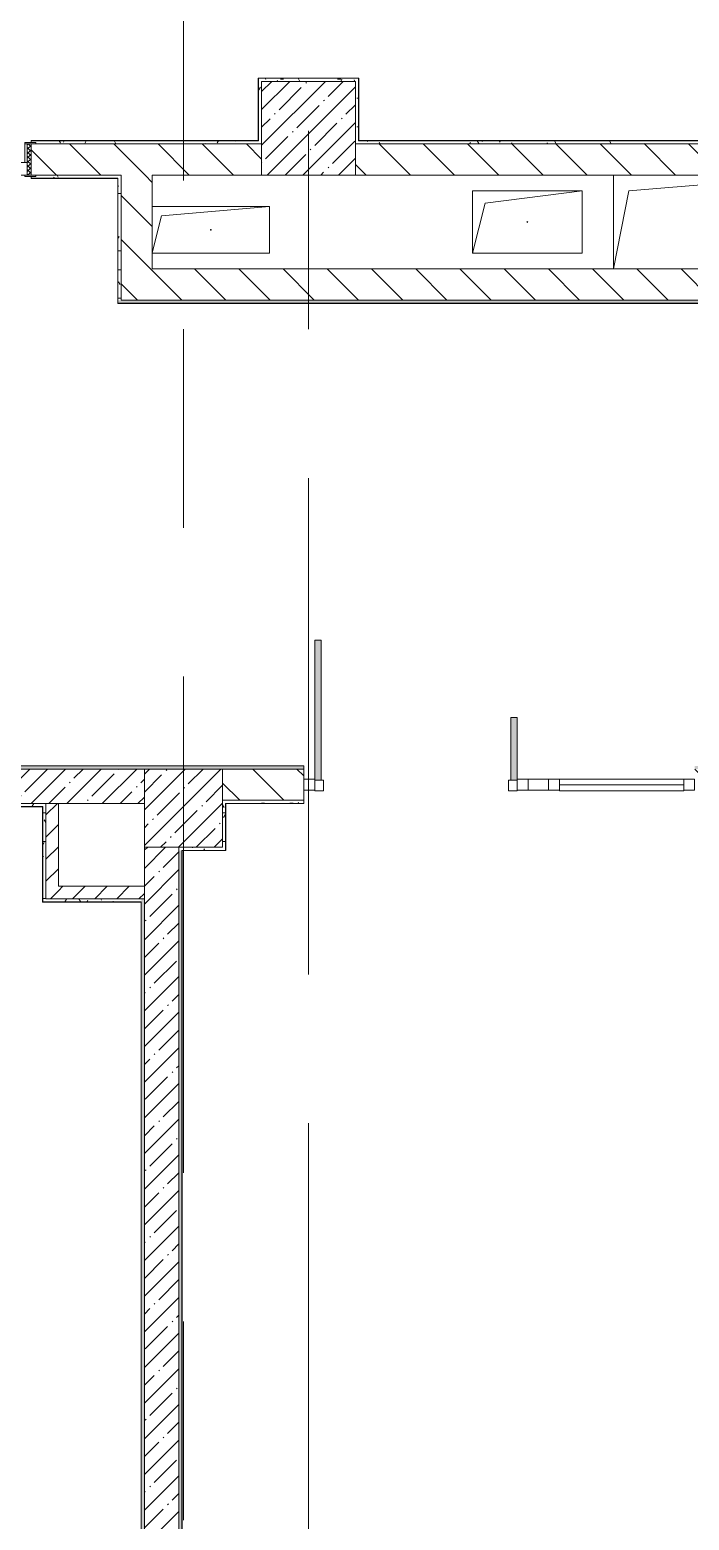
# Model space of a CAD drawing. Header units: millimetres. Extents: x -625 to 415037, y -3642 to 102118.
# Drawn here: x 195449 to 199667, y 3093 to 12629 of the extents above; entities that cross this region are included whole.
import ezdxf

# ---------------------------------------------------------------- set-up
doc = ezdxf.new("R2010")
doc.units = ezdxf.units.MM
doc.linetypes.add('Осевая', pattern=[6350, 1270, -952.5, 3175, -952.5])
for name, color, linetype, lineweight in [('A-DETL-GENF', 7, 'Continuous', 9), ('A-DOOR-FRAM-2', 7, 'Continuous', 5), ('A-GENM', 7, 'Continuous', 9), ('A-GLAZ-CURT', 7, 'Continuous', 9), ('A-GLAZ-CURT-2', 7, 'Continuous', 20), ('A-GLAZ-CWMG', 7, 'Continuous', 9), ('A-GLAZ-CWMG-1', 7, 'Continuous', 20), ('A-WALL', 7, 'Continuous', 5), ('I-WALL', 7, 'Continuous', 5), ('S-COLS', 7, 'Continuous', 9), ('S-COLS-1', 7, 'Continuous', 5), ('Оси', 7, 'Continuous', 9), ('Оси-2', 7, 'Осевая', 9)]:
    doc.layers.add(name, color=color, linetype=linetype, lineweight=lineweight)
for name, color, linetype, lineweight, true_color in [('A-DOOR-1', 7, 'Continuous', 5, 0xc0c0c0), ('A-DOOR-FRAM-1', 7, 'Continuous', 5, 0xc0c0c0), ('A-WALL-1', 9, 'Continuous', 5, 0x808080), ('A-WALL-FNSH-1', 9, 'Continuous', 5, 0x808080)]:
    doc.layers.add(name, color=color, linetype=linetype, lineweight=lineweight, true_color=true_color)
doc.layers.add('A-FLOR-PATT-1', color=7, linetype='Continuous', lineweight=9, true_color=0xeef6ff, transparency=0.5)
doc.layers.get('A-DOOR-1').off()
pattern_1 = [(135, (148772.12, -0.94), (-141.42136, -141.42136), [])]
pattern_2 = [(45, (148772.12, -0.94), (-114.04925, 114.04925), []), (45, (148886.17, -0.94), (-114.04925, 114.04925), [201.612, -40.322, 6.706, -33.617])]
pattern_3 = [(45, (148772.12, -0.94), (-70.71068, 70.71068), [])]
pattern_4 = [(0, (148772.123, -0.94), (243.84, 60.96), [20.117, -162.763, 20.117, -162.763, -975.36]), (0, (148772.123, -0.94), (243.84, 60.96), [-365.76, 20.117, -345.643, 20.117, -162.763, -426.72]), (0, (148772.123, -0.94), (243.84, 60.96), [-914.4, 20.117, -101.803, 20.117, -284.683]), (120, (148863.563, 29.54), (-174.71291, 180.691634), [20.117, -162.763, 20.117, -162.763, -975.36]), (120, (148863.563, 29.54), (-174.71291, 180.691634), [-365.76, 20.117, -345.643, 20.117, -162.763, -426.72]), (120, (148863.563, 29.54), (-174.71291, 180.691634), [-914.4, 20.117, -101.803, 20.117, -284.683]), (240, (148894.043, 151.46), (-69.12709, -241.651634), [20.117, -162.763, 20.117, -162.763, -975.36]), (240, (148894.043, 151.46), (-69.12709, -241.651634), [-365.76, 20.117, -345.643, 20.117, -162.763, -426.72]), (240, (148894.043, 151.46), (-69.12709, -241.651634), [-914.4, 20.117, -101.803, 20.117, -284.683])]

# ---------------------------------------------------------------- blocks, each defined once
blk = doc.blocks.new('BSC_Колонна _Прямоугольная - 500х500-V280-Объем проектирования 2 этажа')
at = {"layer": 'S-COLS-1'}
h = blk.add_hatch(dxfattribs=at)
h.set_pattern_fill('FP_6', color=256, style=0, pattern_type=2)
h.set_pattern_definition([(45, (-47660, -7650), (-114.04925, 114.04925), []), (45, (-47545.95, -7650), (-114.04925, 114.04925), [201.613, -40.323, 6.706, -33.617])])
h.paths.add_polyline_path([(152.6, -250), (250, -250), (250, 250), (-250, 250), (-250, -250), (-30, -250)])
for p, q in [((250, 250), (-250, 250)), ((-250, 250), (-250, -250)), ((250, -250), (250, 250)), ((-250, -250), (250, -250))]:
    blk.add_line(p, q, dxfattribs=at)
blk = doc.blocks.new('110_Дверь_СКБ_2Ст - Д-6_л__ ДОО_Дв_1450x2100h_Дверь из раздевальной в коридор-V364-Объем проектирования 2 этажа')
at = {"layer": 'A-DOOR-FRAM-2'}
h = blk.add_hatch(dxfattribs=at)
h.set_pattern_fill('FP_40', color=256, style=0, pattern_type=2)
h.set_pattern_definition([(45, (-546.384, 164.685), (-14.1421, 14.1421), []), (135, (-546.384, 164.685), (-14.1421, -14.1421), [])])
h.paths.add_polyline_path([(-712.5, 100), (-712.5, -100), (-687.5, -100), (-687.5, 100)])
at = {"layer": 'A-DOOR-FRAM-1'}
for p, q in [((-672.5, 108), (-742.5, 108)), ((-742.5, 108), (-742.5, 100)), ((-742.5, 100), (-672.5, 100)), ((-687.5, 100), (-712.5, 100)), ((-712.5, 100), (-712.5, -100)), ((-637.5, 100), (-687.5, 100)), ((-687.5, 100), (-687.5, 20)), ((-687.5, -100), (-687.5, 100)), ((-672.5, 100), (-672.5, 108)), ((-637.5, 50), (-637.5, 100)), ((662.5, 100), (662.5, 50)), ((712.5, 100), (662.5, 100)), ((767.5, 108), (697.5, 108)), ((697.5, 108), (697.5, 100)), ((697.5, 100), (767.5, 100)), ((712.5, 20), (712.5, 100)), ((737.5, 100), (712.5, 100)), ((712.5, 100), (712.5, -100)), ((737.5, -100), (737.5, 100)), ((767.5, 100), (767.5, 108)), ((-687.5, 20), (-627.5, 20)), ((-672.5, 20), (-687.5, 20)), ((-687.5, 20), (-687.5, -100)), ((-672.5, -100), (-672.5, 20)), ((-627.5, 50), (-637.5, 50)), ((-627.5, 20), (-627.5, 50)), ((662.5, 50), (652.5, 50)), ((652.5, 50), (652.5, 20)), ((652.5, 20), (712.5, 20)), ((712.5, 20), (697.5, 20)), ((697.5, 20), (697.5, -100)), ((712.5, -100), (712.5, 20)), ((-672.5, -100), (-742.5, -100)), ((-742.5, -100), (-742.5, -108)), ((-742.5, -108), (-672.5, -108)), ((-712.5, -100), (-687.5, -100)), ((-687.5, -100), (-672.5, -100)), ((-672.5, -108), (-672.5, -100)), ((697.5, -100), (712.5, -100)), ((767.5, -100), (697.5, -100)), ((697.5, -100), (697.5, -108)), ((697.5, -108), (767.5, -108)), ((712.5, -100), (737.5, -100)), ((767.5, -108), (767.5, -100))]:
    blk.add_line(p, q, dxfattribs=at)
blk = doc.blocks.new('GM_Отверстие прямоугольное _в плите_ - Отверстие-21981840-Объем проектирования 2 этажа')
at = {"layer": 'A-GENM'}
for p, q in [((-374.3, 150), (375, 150)), ((375, 150), (-374.3, 150)), ((-315, 90), (375, 150)), ((375, 150), (375, -150)), ((375, -150), (375, 150)), ((-374.3, -147.1), (-315, 90)), ((375, -150), (-374.3, -150)), ((-374.3, -150), (375, -150))]:
    blk.add_line(p, q, dxfattribs=at)
for start, end in [(360, 180), (180, 360)]:
    blk.add_arc((0, 0), 2.5, start, end, dxfattribs=at)
blk = doc.blocks.new('GM_Отверстие прямоугольное _в плите_ - Отверстие-21982021-Объем проектирования 2 этажа')
at = {"layer": 'A-GENM'}
for p, q in [((-350, -200), (-350, 200)), ((-350, 200), (350, 200)), ((350, 200), (-350, 200)), ((-350, 200), (-350, -200)), ((-270, 120), (350, 200)), ((350, 200), (350, -200)), ((350, -200), (350, 200)), ((-350, -200), (-270, 120)), ((350, -200), (-350, -200)), ((-350, -200), (350, -200))]:
    blk.add_line(p, q, dxfattribs=at)
for start, end in [(360, 180), (180, 360)]:
    blk.add_arc((0, 0), 2.5, start, end, dxfattribs=at)
blk = doc.blocks.new('GM_Отверстие прямоугольное _в плите_ - Отверстие-21982256-Объем проектирования 2 этажа')
at = {"layer": 'A-GENM'}
for p, q in [((-650, -300), (-650, 300)), ((-650, 300), (-650, -300)), ((-550, 200), (650, 300)), ((-650, -300), (-550, 200))]:
    blk.add_line(p, q, dxfattribs=at)
for start, end in [(360, 180), (180, 360)]:
    blk.add_arc((0, 0), 2.5, start, end, dxfattribs=at)
blk = doc.blocks.new('Прямоугольный импост - 50 x 70 мм-31700031-Объем проектирования 2 этажа')
at = {"layer": 'A-GLAZ-CWMG-1'}
for p, q in [((-70, 35), (0, 35)), ((-70, -35), (-70, 35)), ((0, 35), (0, -35)), ((0, -35), (-70, -35))]:
    blk.add_line(p, q, dxfattribs=at)
blk = doc.blocks.new('Дверь_Витражная_остекление_ - ДВН_ДАО_Главный вход_1200 в свету-31742133-Объем проектирования 2 этажа')
at = {"layer": 'A-DETL-GENF'}
for p, q in [((-607.5, 925), (-647.5, 925)), ((-647.5, 925), (-647.5, 35)), ((-607.5, 30), (-607.5, 925)), ((647.5, 430), (607.5, 430)), ((607.5, 430), (607.5, 30)), ((647.5, 35), (647.5, 430)), ((-647.5, 30), (-607.5, 30)), ((-592.5, 30), (-647.5, 30)), ((-592.5, -40), (-592.5, 30)), ((592.5, -40), (592.5, 30)), ((592.5, 30), (647.5, 30)), ((607.5, 30), (647.5, 30)), ((-647.5, -35), (-647.5, -40)), ((-647.5, -40), (-592.5, -40)), ((647.5, -40), (592.5, -40)), ((647.5, -35), (647.5, -40))]:
    blk.add_line(p, q, dxfattribs=at)
blk = doc.blocks.new('Системная панель - Стемалит - 40мм-32257327-Объем проектирования 2 этажа')
at = {"layer": 'A-GLAZ-CURT-2'}
for p, q in [((65, 35), (-65, 35)), ((-65, 35), (-65, -35)), ((65, -35), (65, 35)), ((-65, -35), (65, -35))]:
    blk.add_line(p, q, dxfattribs=at)
blk = doc.blocks.new('Прямоугольный импост - 50 x 70 мм-31687886-Объем проектирования 2 этажа')
at = {"layer": 'A-GLAZ-CWMG-1'}
for p, q in [((-35, 35), (35, 35)), ((-35, -35), (-35, 35)), ((35, 35), (35, -35)), ((35, -35), (-35, -35))]:
    blk.add_line(p, q, dxfattribs=at)
blk = doc.blocks.new('Прямоугольный импост - 50 x 70 мм-31701779-Объем проектирования 2 этажа')
at = {"layer": 'A-GLAZ-CWMG-1'}
for p, q in [((0, 35), (-70, 35)), ((-70, 35), (-70, -35)), ((0, -35), (0, 35)), ((-70, -35), (0, -35))]:
    blk.add_line(p, q, dxfattribs=at)
blk = doc.blocks.new('Системная панель - Стекло - 40мм-V498-Объем проектирования 2 этажа')
at = {"layer": 'A-GLAZ-CURT-2'}
for p, q in [((397.5, 0), (-397.5, 0)), ((-397.5, 0), (-397.5, -40)), ((397.5, -40), (397.5, 0)), ((-397.5, -40), (397.5, -40))]:
    blk.add_line(p, q, dxfattribs=at)
blk = doc.blocks.new('Прямоугольный импост - 50 x 70 мм-31702100-Объем проектирования 2 этажа')
at = {"layer": 'A-GLAZ-CWMG-1'}
for p, q in [((-35, 35), (35, 35)), ((-35, -35), (-35, 35)), ((35, 35), (35, -35)), ((35, -35), (-35, -35))]:
    blk.add_line(p, q, dxfattribs=at)
blk = doc.blocks.new('Прямоугольный импост - 50 x 70 мм-31720914-Объем проектирования 2 этажа')
at = {"layer": 'A-GLAZ-CWMG'}
blk.add_line((6460, 7920), (5665, 7920), dxfattribs=at)

msp = doc.modelspace()

# ---------------------------------------------------------------- hatches: boundary and pattern name
at = {"layer": 'A-FLOR-PATT-1'}
h = msp.add_hatch(color=256, dxfattribs=at)
h.paths.add_polyline_path([(198527.1, 7899.1), (198567.1, 7899.1), (198567.1, 8229.1), (198527.1, 8229.1)])
h.paths.add_polyline_path([(197307.4, 7899.1), (197312.1, 7899.1), (197312.1, 8724.1), (197272.1, 8724.1), (197272.1, 7899.1)])
h.paths.add_polyline_path([(189658.1, 7899.1), (189698.1, 7899.1), (189698.1, 8229.1), (189658.1, 8229.1), (189658.1, 7919.1)])
h.paths.add_polyline_path([(206273.1, 7899.1), (206313.1, 7899.1), (206313.1, 8724.1), (206273.1, 8724.1), (206273.1, 7919.1)])
h.paths.add_polyline_path([(188403.1, 7899.1), (188443.1, 7899.1), (188443.1, 8724.1), (188403.1, 8724.1), (188403.1, 8042.4)])
h.paths.add_polyline_path([(207568.1, 7899.1), (207568.1, 8229.1), (207528.1, 8229.1), (207528.1, 7899.1)])
h.paths.add_polyline_path([(223953.1, 9421.3), (224252.1, 9421.3), (224252.1, 9461.3), (223953.1, 9461.3)])
h.paths.add_polyline_path([(224191.5, 10681.3), (224252.1, 10681.3), (224252.1, 10721.3), (223453.1, 10721.3), (223453.1, 10681.3), (223522.1, 10681.3)])
h = msp.add_hatch(color=256, dxfattribs=at)
h.paths.add_polyline_path([(198567.1, 7829.1), (198567.1, 7899.1), (198527.1, 7899.1), (198527.1, 7829.1)])
h.paths.add_polyline_path([(197312.1, 7829.1), (197312.1, 7899.1), (197272.1, 7899.1), (197272.1, 7829.1), (197307.4, 7829.1)])
at = {"layer": 'I-WALL'}
h = msp.add_hatch(dxfattribs=at)
h.set_pattern_fill('FP_191', color=256, style=0, pattern_type=2)
h.set_pattern_definition(pattern_4)
h.paths.add_polyline_path([(196932.1, 11919.1), (196932.1, 12319.1), (196912.1, 12317.6), (196912.1, 11919.1)])
h = msp.add_hatch(dxfattribs=at)
h.set_pattern_fill('FP_191', color=256, style=0, pattern_type=2)
h.set_pattern_definition(pattern_4)
h.paths.add_polyline_path([(197532.4, 12299.1), (197552.1, 12299.1), (197552.1, 12319.1), (196932.1, 12319.1), (196932.1, 12299.1), (197532.1, 12299.1)])
h = msp.add_hatch(dxfattribs=at)
h.set_pattern_fill('FP_191', color=256, style=0, pattern_type=2)
h.set_pattern_definition(pattern_4)
h.paths.add_polyline_path([(197532.1, 11899.1), (197552.1, 11920.1), (197552.1, 12299.1), (197532.1, 12299.1), (197532.1, 11900.4)])
h.paths.add_polyline_path([(197552.1, 11899.1), (197552.1, 11919.1), (197532.4, 11899.1)])
h = msp.add_hatch(dxfattribs=at)
h.set_pattern_fill('FP_23', color=256, style=0, pattern_type=2)
h.set_pattern_definition(pattern_1)
h.paths.add_polyline_path([(199182.1, 11699.1), (200482.1, 11699.1), (200482.1, 11899.1), (197532.1, 11899.1), (197532.4, 11699.1)])
h.paths.add_polyline_path([(193332.8, 11699.1), (194007.8, 11699.1), (194007.8, 11899.1), (191532.1, 11898.9), (191532.1, 11699.1), (192971, 11699.1)])
h.paths.add_polyline_path([(196232.8, 11699.1), (196932.1, 11699.1), (196932.1, 11899.1), (195457.8, 11899.1), (195457.8, 11699.1), (196032.8, 11699.1)])
h = msp.add_hatch(dxfattribs=at)
h.set_pattern_fill('FP_191', color=256, style=0, pattern_type=2)
h.set_pattern_definition(pattern_4)
h.paths.add_polyline_path([(196932.1, 11899.1), (196932.1, 11919.1), (196912.1, 11919.1)])
h.paths.add_polyline_path([(196932.1, 11899.1), (196911.1, 11919.1), (195457.8, 11919.1), (195457.8, 11907.1), (195487.8, 11907.1), (195487.8, 11899.1), (196232.8, 11899.1)])
h.paths.add_polyline_path([(193977.8, 11899.1), (193977.8, 11907.1), (194007.8, 11907.1), (194007.8, 11919.1), (191552.1, 11919.1), (191552.1, 11899.1), (193532.8, 11899.1)])
h = msp.add_hatch(dxfattribs=at)
h.set_pattern_fill('FP_191', color=256, style=0, pattern_type=2)
h.set_pattern_definition(pattern_4)
h.paths.add_polyline_path([(197552.1, 11899.1), (202932.1, 11899.1), (202911.1, 11919.1), (197553.1, 11919.1)])
h.paths.add_polyline_path([(202932.1, 11899.1), (202932.1, 11919.1), (202912.1, 11919.1)])
h = msp.add_hatch(dxfattribs=at)
h.set_pattern_fill('FP_191', color=256, style=0, pattern_type=2)
h.set_pattern_definition(pattern_4)
h.paths.add_polyline_path([(195487.8, 11679.1), (196011.8, 11679.1), (196012.3, 11699.1), (195487.8, 11698), (195487.8, 11691.1), (195457.8, 11691.1), (195457.8, 11679.1)])
h.paths.add_polyline_path([(194007.8, 11679.1), (194007.8, 11691.1), (193977.8, 11691.1), (193977.8, 11699.1), (193532.8, 11699.1), (193532.8, 11679.1), (193977.8, 11679.1)])
h = msp.add_hatch(dxfattribs=at)
h.set_pattern_fill('FP_191', color=256, style=0, pattern_type=2)
h.set_pattern_definition(pattern_4)
h.paths.add_polyline_path([(196032.8, 10899.1), (196032.8, 11699.1), (196012.8, 11699.1), (196012.8, 10899.1)])
h = msp.add_hatch(dxfattribs=at)
h.set_pattern_fill('FP_23', color=256, style=0, pattern_type=2)
h.set_pattern_definition(pattern_1)
h.paths.add_polyline_path([(196032.8, 11099.1), (196232.8, 11099.1), (196232.8, 11699.1), (196032.8, 11699.1), (196032.8, 11124.1)])
h = msp.add_hatch(dxfattribs=at)
h.set_pattern_fill('FP_23', color=256, style=0, pattern_type=2)
h.set_pattern_definition(pattern_1)
h.paths.add_polyline_path([(209732.1, 10899.1), (209932.1, 10899.1), (209932.1, 11099.1), (208112.1, 11099.1), (208112.1, 10899.1), (209593.9, 10899.1)])
h.paths.add_polyline_path([(197307.4, 10899.1), (200482.1, 10899.1), (200482.1, 11099.1), (196032.8, 11099.1), (196032.8, 10899.1)])
h.paths.add_polyline_path([(200682.1, 10899.1), (204272.1, 10899.1), (204272.1, 11099.1), (200682.1, 11099.1)])
h.paths.add_polyline_path([(205172.1, 10899.1), (205382.1, 10899.1), (205382.1, 11099.1), (205172.1, 11099.1), (205172.1, 10939.8)])
h.paths.add_polyline_path([(206082.1, 10899.1), (206302.1, 10899.1), (206302.1, 11099.1), (206082.1, 11099.1), (206082.1, 10979.1)])
h.paths.add_polyline_path([(207212.1, 10899.1), (207212.1, 11099.1), (207002.1, 11099.1), (207002.1, 10899.1)])
h = msp.add_hatch(dxfattribs=at)
h.set_pattern_fill('FP_191', color=256, style=0, pattern_type=2)
h.set_pattern_definition(pattern_4)
h.paths.add_polyline_path([(209732.1, 10879.1), (210132.1, 10879.1), (210132.1, 10899.1), (207912.1, 10899.1), (207912.1, 10879.1), (209593.9, 10879.1)])
h.paths.add_polyline_path([(207111.4, 10879.1), (207212.1, 10879.1), (207212.1, 10899.1), (207002.1, 10899.1), (207002.1, 10879.1), (207031.4, 10879.1)])
h.paths.add_polyline_path([(206302.1, 10879.1), (206302.1, 10899.1), (206082.1, 10899.1), (206082.1, 10879.1), (206231.4, 10879.1)])
h.paths.add_polyline_path([(201643.8, 10879.1), (204472.1, 10879.1), (204472.1, 10899.1), (196012.8, 10899.1), (196012.8, 10879.1), (200911.2, 10879.1)])
h.paths.add_polyline_path([(205172.1, 10879.1), (205382.1, 10879.1), (205382.1, 10899.1), (205172.1, 10899.1)])
h = msp.add_hatch(dxfattribs=at)
h.set_pattern_fill('FP_191', color=256, style=0, pattern_type=2)
h.set_pattern_definition(pattern_4)
h.paths.add_polyline_path([(223516.4, 7899.1), (223522.1, 7899.1), (223501.1, 7919.1), (222477.1, 7919.1), (222477.1, 7907.1), (222532.1, 7907.1), (222532.1, 7899.1), (223502.1, 7899.1)])
h.paths.add_polyline_path([(221022.1, 7899.1), (221023.1, 7907.1), (221077.1, 7907.1), (221077.1, 7919.1), (220507.1, 7919.1), (220507.1, 7907.1), (220537.1, 7907.1), (220537.1, 7899.1), (220872.1, 7899.1)])
h.paths.add_polyline_path([(219092.1, 7899.1), (219377.1, 7899.1), (219377.1, 7907.1), (219407.1, 7907.1), (219407.1, 7919.1), (218132.6, 7919.1), (218132.6, 7907.1), (218162.6, 7907.1), (218162.6, 7899.1), (218989.4, 7899.1)])
h.paths.add_polyline_path([(214402.1, 7899.1), (214697.1, 7899.9), (214697.1, 7907.1), (214727.1, 7907.1), (214727.1, 7919.1), (208703.1, 7919.1), (208703.1, 7899.1), (214182.1, 7899.1)])
h.paths.add_polyline_path([(216098.5, 7899.1), (217002.6, 7899.1), (217002.6, 7907.1), (217032.6, 7907.1), (217032.6, 7919.1), (215827.1, 7919.1), (215827.1, 7907.1), (215857.1, 7907.1), (215857.1, 7899.1), (215990.9, 7899.1)])
h.paths.add_polyline_path([(206203.1, 7899.1), (206203.1, 7919.1), (199702.1, 7919.1), (199702.1, 7899.1), (205980.2, 7899.1)])
h.paths.add_polyline_path([(196682.1, 7899.1), (197202.1, 7899.1), (197202.1, 7919.1), (190833.1, 7919.1), (190833.1, 7899.1), (196182.1, 7899.1)])
h.paths.add_polyline_path([(187532.1, 7899.1), (188333.1, 7899.1), (188333.1, 7919.1), (187532.1, 7918.1), (187512.6, 7899.1)])
h.paths.add_polyline_path([(187512.1, 7899.1), (187522.1, 7909.1), (187512.1, 7919.1), (187512.1, 7913.3)])
h = msp.add_hatch(dxfattribs=at)
h.set_pattern_fill('FP_1', color=256, style=0, pattern_type=2)
h.set_pattern_definition(pattern_2)
h.paths.add_polyline_path([(196160.7, 7679.1), (196182.1, 7679.1), (196182.1, 7899.1), (194882.1, 7899.1), (194882.1, 7829.1), (193682.1, 7829.1), (193682.1, 7899.1), (192182.1, 7899.1), (192182.1, 7679.1), (195861.9, 7679.1)])
h = msp.add_hatch(dxfattribs=at)
h.set_pattern_fill('FP_23', color=256, style=0, pattern_type=2)
h.set_pattern_definition(pattern_1)
h.paths.add_polyline_path([(196702.1, 7699.1), (197202.1, 7699.1), (197202.1, 7899.1), (196682.1, 7899.1), (196682.1, 7699.1)])
h.paths.add_polyline_path([(200198.3, 7699.1), (200672.1, 7699.3), (200672.1, 7899.1), (199702.1, 7899.1), (199702.1, 7699.1)])
h = msp.add_hatch(dxfattribs=at)
h.set_pattern_fill('FP_191', color=256, style=0, pattern_type=2)
h.set_pattern_definition(pattern_4)
h.paths.add_polyline_path([(192962.1, 7659.1), (195531.1, 7659.1), (195532.1, 7679.1), (192962.1, 7679.1)])
h = msp.add_hatch(dxfattribs=at)
h.set_pattern_fill('FP_191', color=256, style=0, pattern_type=2)
h.set_pattern_definition(pattern_4)
h.paths.add_polyline_path([(195552.1, 7069.1), (195552.1, 7679.1), (195532.1, 7679.1), (195532.1, 7069.1)])
h = msp.add_hatch(dxfattribs=at)
h.set_pattern_fill('FP_22', color=256, style=0, pattern_type=2)
h.set_pattern_definition(pattern_3)
h.paths.add_polyline_path([(195552.1, 7069.1), (195632.1, 7069.1), (195632.1, 7679.1), (195552.1, 7679.1)])
h = msp.add_hatch(dxfattribs=at)
h.set_pattern_fill('FP_191', color=256, style=0, pattern_type=2)
h.set_pattern_definition(pattern_4)
h.paths.add_polyline_path([(196702.1, 7379.1), (196701.2, 7679.1), (196682.1, 7699.1), (196682.8, 7379.1)])
h.paths.add_polyline_path([(196702.1, 7679.1), (196702.1, 7699.1), (196682.1, 7699.1), (196687.8, 7693.3)])
h = msp.add_hatch(dxfattribs=at)
h.set_pattern_fill('FP_191', color=256, style=0, pattern_type=2)
h.set_pattern_definition(pattern_4)
h.paths.add_polyline_path([(199702.1, 7679.1), (200662.1, 7679.1), (200660.7, 7699.1), (199702.1, 7699.1)])
h.paths.add_polyline_path([(196916.2, 7679.1), (197202.1, 7679.1), (197202.1, 7699.1), (196702.1, 7699.1), (196702.1, 7679.1)])
h = msp.add_hatch(dxfattribs=at)
h.set_pattern_fill('FP_1', color=256, style=0, pattern_type=2)
h.set_pattern_definition(pattern_2)
h.paths.add_polyline_path([(196283.1, 399.1), (196402.1, 399.1), (196402.1, 7399.1), (196182.1, 7399.1), (196182.1, 399.1), (196281.1, 399.1)])
h = msp.add_hatch(dxfattribs=at)
h.set_pattern_fill('FP_191', color=256, style=0, pattern_type=2)
h.set_pattern_definition(pattern_4)
h.paths.add_polyline_path([(196681.3, 7379.1), (196682.1, 7379.1), (196682.1, 7399.1), (196402.1, 7399.1), (196402.1, 7379.1), (196680.7, 7379.1)])
h = msp.add_hatch(dxfattribs=at)
h.set_pattern_fill('FP_191', color=256, style=0, pattern_type=2)
h.set_pattern_definition(pattern_4)
h.paths.add_polyline_path([(196419.4, 804.1), (196422.1, 804.1), (196422.1, 7378.1), (196402.1, 7377.5), (196402.1, 804.1)])
h = msp.add_hatch(dxfattribs=at)
h.set_pattern_fill('FP_191', color=256, style=0, pattern_type=2)
h.set_pattern_definition(pattern_4)
h.paths.add_polyline_path([(196161.1, 7049.1), (196161.1, 7069.1), (195532.1, 7069.1), (195532.1, 7049.1), (196157.3, 7049.1)])
h = msp.add_hatch(dxfattribs=at)
h.set_pattern_fill('FP_22', color=256, style=0, pattern_type=2)
h.set_pattern_definition(pattern_3)
h.paths.add_polyline_path([(196162.1, 7069.1), (196182.1, 7069.1), (196182.1, 7149.1), (195632.1, 7149.1), (195632.1, 7069.1), (195861.9, 7069.1)])
h = msp.add_hatch(dxfattribs=at)
h.set_pattern_fill('FP_191', color=256, style=0, pattern_type=2)
h.set_pattern_definition(pattern_4)
h.paths.add_polyline_path([(196182.1, 119.1), (196182.1, 7069.1), (196162.1, 7069.1), (196162.1, 120.1), (196180.3, 119.1)])
at = {"layer": 'S-COLS-1'}
h = msp.add_hatch(dxfattribs=at)
h.set_pattern_fill('FP_1', color=256, style=0, pattern_type=2)
h.set_pattern_definition(pattern_2)
h.paths.add_polyline_path([(197532.1, 11699.1), (197532.1, 12299.1), (196932.1, 12299.1), (196932.1, 11699.1), (197307.4, 11699.1)])

# ---------------------------------------------------------------- linework, layer by layer
at = {"layer": 'A-WALL'}
for p, q in [((196912.1, 12319.1), (196912.1, 11919.1)), ((197552.1, 12299.1), (197552.1, 11919.1)), ((196932.1, 11899.1), (195487.8, 11899.1)), ((197532.1, 11899.1), (202932.1, 11899.1)), ((202912.1, 11919.1), (197553.1, 11919.1)), ((196032.8, 11699.1), (195487.8, 11699.1)), ((196012.8, 10899.1), (196012.8, 11679.1)), ((196032.8, 10899.1), (204272.1, 10899.1)), ((197202.1, 7919.1), (190833.1, 7919.1)), ((196182.1, 7679.1), (192182.1, 7679.1)), ((195532.1, 7659.1), (194183.1, 7659.1)), ((195531.1, 7658.1), (195531.1, 7659.1)), ((195532.1, 7069.1), (195532.1, 7659.1)), ((197202.1, 7699.1), (196682.1, 7699.1)), ((196703.1, 7678.1), (196702.1, 7678.1)), ((196182.1, 7379.1), (196182.1, 399.1)), ((196402.1, 741.6), (196402.1, 7399.1)), ((196422.1, 7379.1), (196422.1, 7246.5)), ((196182.1, 7069.1), (195552.1, 7069.1)), ((196182.1, 399.1), (196182.1, 7069.1)), ((196162.1, 7049.1), (195532.1, 7049.1))]:
    msp.add_line(p, q, dxfattribs=at)
at = {"layer": 'A-WALL-1'}
for p, q in [((197552.1, 12319.1), (196912.1, 12319.1)), ((196932.1, 11699.1), (196932.1, 12299.1)), ((196932.1, 12299.1), (197532.1, 12299.1)), ((197532.1, 12299.1), (197532.1, 11699.1)), ((195457.8, 11919.1), (195457.8, 11907.1)), ((196912.1, 11919.1), (196911.1, 11919.1)), ((195457.8, 11691.1), (195457.8, 11679.1)), ((196011.8, 11679.1), (196012.8, 11679.1)), ((196032.8, 11699.1), (196032.8, 10899.1)), ((196232.8, 11699.1), (196932.1, 11699.1)), ((196232.8, 11099.1), (196232.8, 11699.1)), ((197532.1, 11699.1), (200482.1, 11699.1)), ((200482.1, 11099.1), (196232.8, 11099.1)), ((196011.8, 10879.1), (204472.1, 10879.1)), ((197202.1, 7679.1), (197202.1, 7919.1)), ((196182.1, 7899.1), (194882.1, 7899.1)), ((197202.1, 7899.1), (196682.1, 7899.1)), ((195552.1, 7679.1), (195552.1, 7069.1)), ((195632.1, 7149.1), (195632.1, 7679.1)), ((196702.1, 7678.1), (196702.1, 7679.1)), ((196702.1, 7679.1), (197202.1, 7679.1)), ((196182.1, 7399.1), (196182.1, 7379.1)), ((196422.1, 7379.1), (196702.1, 7379.1)), ((196182.1, 7149.1), (195632.1, 7149.1))]:
    msp.add_line(p, q, dxfattribs=at)
at = {"layer": 'A-WALL-FNSH-1'}
for p, q in [((197553.1, 12320.1), (196911.1, 12320.1)), ((196911.1, 12320.1), (196911.1, 11920.1)), ((197552.1, 12319.1), (197552.1, 12299.1)), ((197553.1, 11919.1), (197553.1, 12320.1)), ((196911.1, 11920.1), (195457.8, 11920.1)), ((195457.8, 11920.1), (195457.8, 11919.1)), ((202911.1, 11920.1), (197552.1, 11920.1)), ((195457.8, 11919.1), (196911.1, 11919.1)), ((197552.1, 11919.1), (197553.1, 11919.1)), ((196011.8, 11679.1), (195457.8, 11679.1)), ((195457.8, 11679.1), (195457.8, 11678.1)), ((195457.8, 11678.1), (196011.8, 11678.1)), ((196011.8, 10878.1), (196011.8, 11679.1)), ((196011.8, 10878.1), (204472.1, 10878.1)), ((196012.8, 10879.1), (196012.8, 10899.1)), ((197202.1, 7920.1), (190833.1, 7920.1)), ((197202.1, 7919.1), (197202.1, 7920.1)), ((194183.1, 7658.1), (195531.1, 7658.1)), ((195531.1, 7658.1), (195531.1, 7048.1)), ((196702.1, 7678.1), (196702.1, 7379.1)), ((196703.1, 7678.1), (197202.1, 7678.1)), ((196703.1, 7378.1), (196703.1, 7678.1)), ((197202.1, 7678.1), (197202.1, 7679.1)), ((196423.1, 7378.1), (196703.1, 7378.1)), ((196423.1, 800.1), (196423.1, 7378.1)), ((196422.1, 7246.5), (196422.1, 799.1)), ((195532.1, 7049.1), (195532.1, 7069.1)), ((195531.1, 7048.1), (196161.1, 7048.1)), ((196161.1, 7048.1), (196161.1, 120.1)), ((196162.1, 120.1), (196162.1, 7049.1))]:
    msp.add_line(p, q, dxfattribs=at)
at = {"layer": 'S-COLS'}
for p, q in [((196932.1, 11899.1), (196932.1, 11699.1)), ((197532.1, 11699.1), (197532.1, 11899.1))]:
    msp.add_line(p, q, dxfattribs=at)
at = {"layer": 'S-COLS-1'}
for p, q in [((197532.1, 12299.1), (196932.1, 12299.1)), ((196932.1, 12299.1), (196932.1, 11899.1)), ((197532.1, 11899.1), (197532.1, 12299.1)), ((196932.1, 11699.1), (197532.1, 11699.1))]:
    msp.add_line(p, q, dxfattribs=at)
at = {"layer": 'Оси'}
msp.add_line((197232.1, -637.2), (197232.1, 4362.8), dxfattribs=at)
at = {"layer": 'Оси-2'}
for p, q in [((196432.1, 3093.7), (196432.1, 22398.1)), ((196432.1, 3092.8), (196432.1, 22397.1)), ((197232.1, 4363.7), (197232.1, 22398.1)), ((197232.1, 4362.8), (197232.1, 22397.1))]:
    msp.add_line(p, q, dxfattribs=at)

# ---------------------------------------------------------------- block references
at = {"layer": 'A-DOOR-1', "rotation": 180}
msp.add_blockref('110_Дверь_СКБ_2Ст - Д-6_л__ ДОО_Дв_1450x2100h_Дверь из раздевальной в коридор-V364-Объем проектирования 2 этажа', (194745.3, 11799.1), dxfattribs=at)
at = {"layer": 'A-DOOR-1'}
msp.add_blockref('Дверь_Витражная_остекление_ - ДВН_ДАО_Главный вход_1200 в свету-31742133-Объем проектирования 2 этажа', (197919.6, 7799.1), dxfattribs=at)
at = {"layer": 'A-GENM'}
for name, p in [('GM_Отверстие прямоугольное _в плите_ - Отверстие-21982256-Объем проектирования 2 этажа', (199832.1, 11399.1)), ('GM_Отверстие прямоугольное _в плите_ - Отверстие-21982021-Объем проектирования 2 этажа', (198632.1, 11399.1)), ('GM_Отверстие прямоугольное _в плите_ - Отверстие-21981840-Объем проектирования 2 этажа', (196607.1, 11349.1))]:
    msp.add_blockref(name, p, dxfattribs=at)
at = {"layer": 'A-GLAZ-CURT'}
for name, p in [('Системная панель - Стемалит - 40мм-32257327-Объем проектирования 2 этажа', (198702.1, 7799.1)), ('Системная панель - Стекло - 40мм-V498-Объем проектирования 2 этажа', (199234.6, 7799.1))]:
    msp.add_blockref(name, p, dxfattribs=at)
at = {"layer": 'A-GLAZ-CWMG', "rotation": 180}
msp.add_blockref('Прямоугольный импост - 50 x 70 мм-31701779-Объем проектирования 2 этажа', (197202.1, 7799.1), dxfattribs=at)
at = {"layer": 'A-GLAZ-CWMG', "extrusion": (0, 0, -1), "rotation": 180}
for name, p in [('Прямоугольный импост - 50 x 70 мм-31687886-Объем проектирования 2 этажа', (-198602.1, 7799.1)), ('Прямоугольный импост - 50 x 70 мм-31702100-Объем проектирования 2 этажа', (-198802.1, 7799.1)), ('Прямоугольный импост - 50 x 70 мм-31700031-Объем проектирования 2 этажа', (-199702.1, 7799.1))]:
    msp.add_blockref(name, p, dxfattribs=at)
at = {"layer": 'A-GLAZ-CWMG'}
msp.add_blockref('Прямоугольный импост - 50 x 70 мм-31720914-Объем проектирования 2 этажа', (193172.1, -85.9), dxfattribs=at)
at = {"layer": 'S-COLS'}
msp.add_blockref('BSC_Колонна _Прямоугольная - 500х500-V280-Объем проектирования 2 этажа', (196432.1, 7649.1), dxfattribs=at)

doc.saveas('drawing.dxf')
